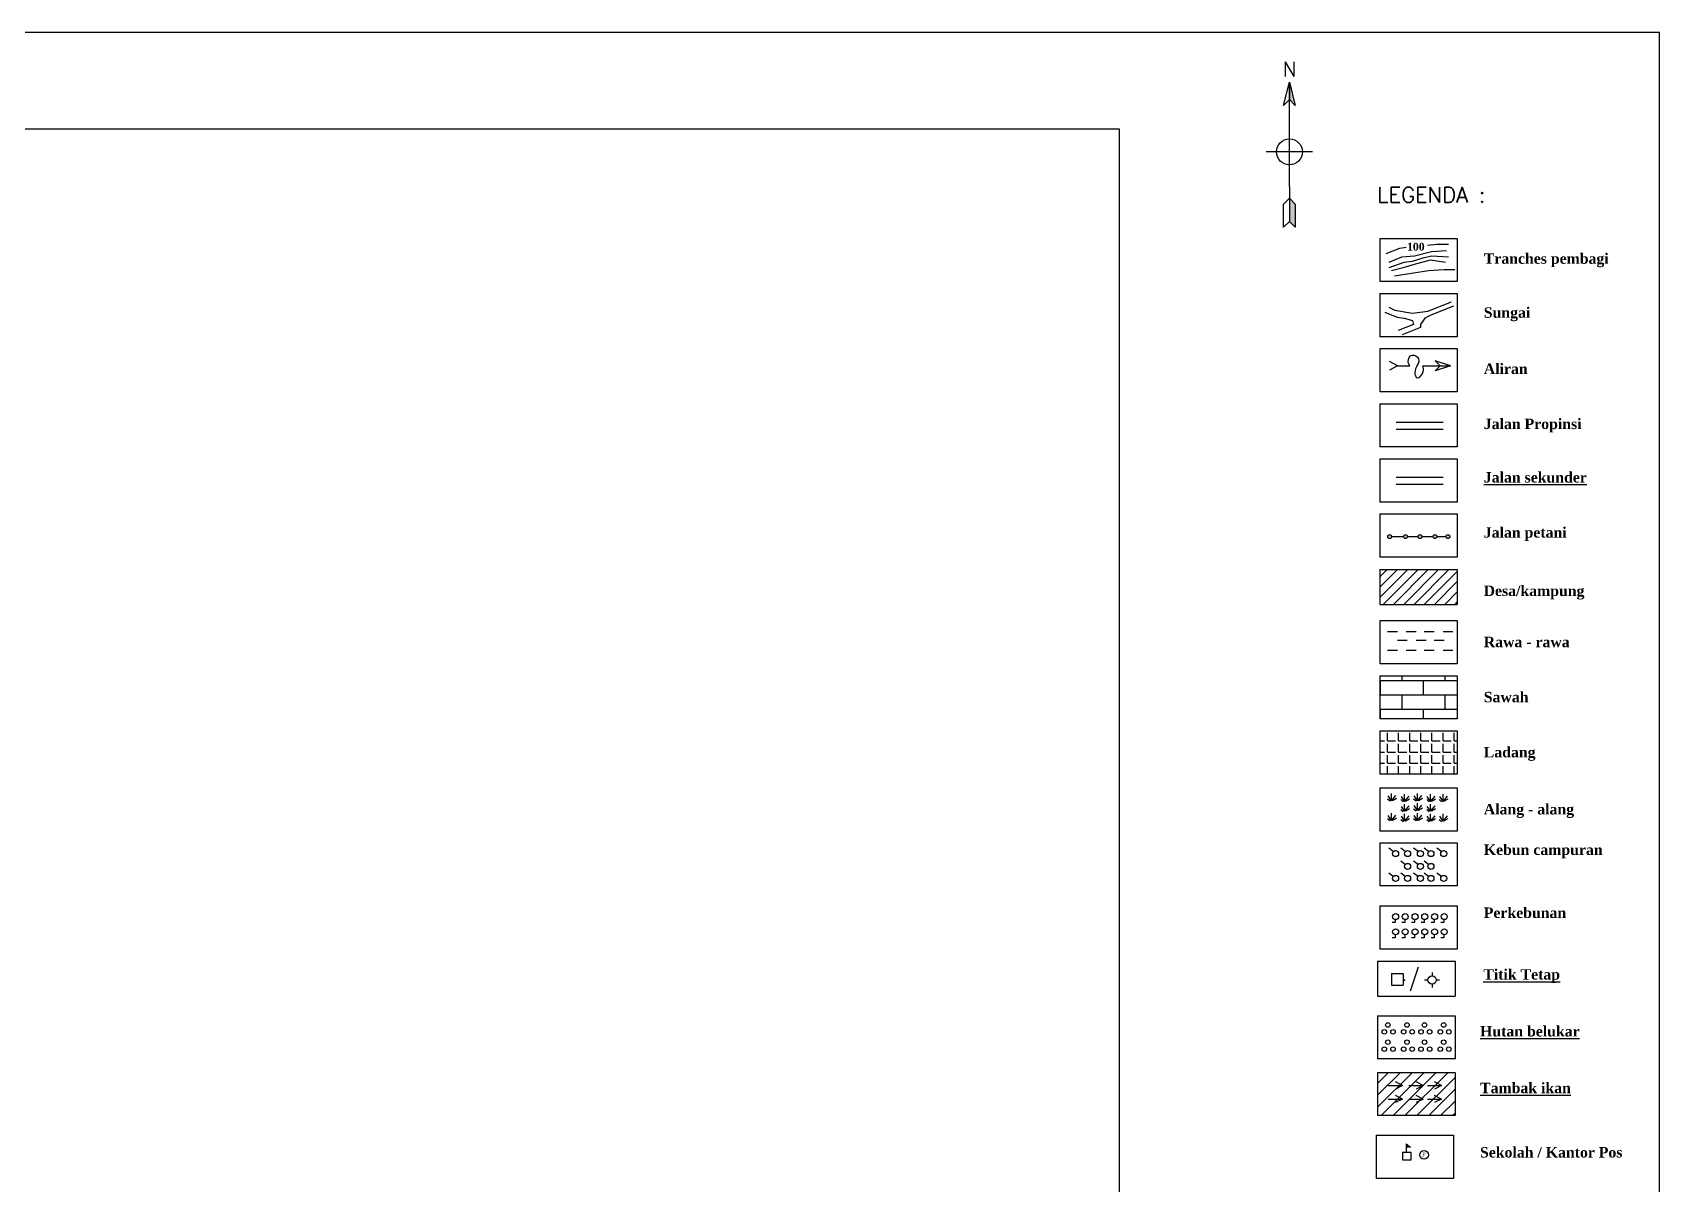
# Model space of a CAD drawing. Header units: metres. Extents: x 511779 to 512620, y 196282 to 196876.
# Drawn here: x 512199.6 to 512620.1, y 196578.6 to 196876.3 of the extents above; entities that cross this region are included whole.
import ezdxf
from ezdxf.enums import TextEntityAlignment as Align

# ---------------------------------------------------------------- set-up
doc = ezdxf.new("R2010")
doc.units = ezdxf.units.M
doc.header["$MEASUREMENT"] = 0
doc.header["$PDSIZE"] = 0.1
doc.linetypes.add('DASHDOT', pattern=[1, 0.5, -0.25, 0, -0.25])
for name, color, linetype in [('KOP', 7, 'CONTINUOUS'), ('legenda', 7, 'CONTINUOUS'), ('LINE', 7, 'CONTINUOUS')]:
    doc.layers.add(name, color=color, linetype=linetype)
doc.styles.get("Standard").update_dxf_attribs({"font": 'Simplex.shx'})

msp = doc.modelspace()

# ---------------------------------------------------------------- hatches: boundary and pattern name
at = {"layer": 'KOP', "linetype": 'Continuous'}
h = msp.add_hatch(dxfattribs=at)
h.set_pattern_fill('ANSI31', color=73, scale=15, style=0)
h.set_pattern_definition([(45, (561887.7334, 206390.8655), (-1.325825215, 1.325825215), [])])
h.paths.add_polyline_path([(512567.86, 196728.51), (512567.86, 196737.51), (512547.86, 196737.51), (512547.86, 196728.51)])
at = {"layer": 'legenda', "ltscale": 30}
h = msp.add_hatch(color=3, dxfattribs=at)
h.paths.add_polyline_path([(512549.9, 196746.02, 1), (512550.89, 196746.02, 1)])
h.paths.add_polyline_path([(512554.99, 196746.02, 1), (512553.99, 196746.02, 1)])
h.paths.add_polyline_path([(512558.73, 196746.02, 1), (512557.73, 196746.02, 1)])
h.paths.add_polyline_path([(512561.59, 196746.02, 1), (512562.59, 196746.02, 1)])
h.paths.add_polyline_path([(512564.95, 196746.02, 1), (512565.95, 196746.02, 1)])
h = msp.add_hatch(dxfattribs=at)
h.set_pattern_fill('AR-BRSTD', color=2, scale=0.054771, style=0)
h.set_pattern_definition([(0, (500644.9706, 182372.202), (0, 3.7103124), []), (90, (500644.9706, 182372.202), (-5.564773, 3.7103124), [3.7103124, -3.7103124])])
h.paths.add_polyline_path([(512567.86, 196698.91), (512567.86, 196710.07), (512547.86, 196710.07), (512547.86, 196698.91)])
h = msp.add_hatch(dxfattribs=at)
h.set_pattern_fill('ANGLE', color=2, scale=0.410785, style=0)
h.set_pattern_definition([(0, (500644.9706, 182372.356), (0, 2.86933606), [2.08678986, -0.7825462]), (90, (500644.9706, 182372.356), (-2.86933606, 2e-16), [2.08678986, -0.7825462])])
h.paths.add_polyline_path([(512547.86, 196695.83), (512547.86, 196684.67), (512567.86, 196684.67), (512567.86, 196695.83)])
h = msp.add_hatch(dxfattribs=at)
h.set_pattern_fill('LINE', color=2, scale=0.684642, angle=45, style=0)
h.set_pattern_definition([(45, (500644.39, 182411.5915), (-1.5370659, 1.5370659), [])])
h.paths.add_polyline_path([(512547.28, 196607.55), (512547.28, 196596.39), (512567.28, 196596.39), (512567.28, 196607.55)])
msp.add_hatch(color=3, dxfattribs=at).paths.add_polyline_path([(512555.81, 196588.21), (512554.68, 196589.07), (512554.68, 196588.15)])

# ---------------------------------------------------------------- linework, layer by layer
at = {"layer": 'KOP', "color": 76, "linetype": 'Continuous'}
for p, q in [((511845.6, 196851.45), (512480.49, 196851.45)), ((512480.49, 196851.45), (512480.49, 196348.26))]:
    msp.add_line(p, q, dxfattribs=at)
at = {"layer": 'KOP', "color": 3, "linetype": 'Continuous'}
msp.add_line((512547.86, 196808.84), (512567.86, 196808.84), dxfattribs=at)
at = {"layer": 'KOP', "color": 77, "linetype": 'Continuous'}
for p, q in [((512552.4, 196790.17), (512550.39, 196791.31)), ((512552.4, 196790.17), (512550.39, 196789.04)), ((512552.4, 196790.17), (512555.61, 196790.17)), ((512558.95, 196790.17), (512566.12, 196790.17))]:
    msp.add_line(p, q, dxfattribs=at)
at = {"layer": 'KOP', "color": 73, "linetype": 'Continuous'}
for p, q in [((512547.86, 196737.51), (512547.86, 196728.51)), ((512547.86, 196737.51), (512567.86, 196737.51)), ((512567.86, 196737.51), (512567.86, 196728.51)), ((512547.86, 196728.51), (512567.86, 196728.51)), ((512547.28, 196636.26), (512547.28, 196627.26)), ((512547.28, 196636.26), (512567.28, 196636.26)), ((512567.28, 196636.26), (512567.28, 196627.26)), ((512559.43, 196631.44), (512560.29, 196631.44)), ((512561.37, 196633.34), (512561.37, 196632.52)), ((512561.37, 196630.36), (512561.37, 196629.5)), ((512562.45, 196631.44), (512563.28, 196631.44)), ((512547.28, 196627.26), (512567.28, 196627.26))]:
    msp.add_line(p, q, dxfattribs=at)
at = {"layer": 'KOP', "color": 71}
msp.add_lwpolyline([(511779.12, 196282.3), (512620.12, 196282.3), (512620.12, 196876.3), (511779.12, 196876.3)], close=True, dxfattribs=at)
at = {"layer": 'KOP', "color": 76, "linetype": 'Continuous'}
msp.add_lwpolyline([(512408.77, 196348.26), (511845.6, 196348.26), (511845.6, 196851.45), (512408.77, 196851.45)], dxfattribs=at)
at = {"layer": 'KOP', "color": 77, "linetype": 'Continuous'}
for points in [[(512566.12, 196790.17), (512562.17, 196791.49), (512563.48, 196790.17)], [(512566.12, 196790.17), (512562.17, 196788.86), (512563.48, 196790.17)]]:
    msp.add_lwpolyline(points, dxfattribs=at)
at = {"layer": 'KOP', "color": 73}
for points in [[(512550.87, 196633.09), (512553.87, 196633.09)], [(512550.87, 196633.09), (512550.87, 196630.09)], [(512550.87, 196630.09), (512553.87, 196630.09)], [(512553.87, 196633.09), (512553.87, 196630.09)]]:
    msp.add_lwpolyline(points, dxfattribs=at)
at = {"layer": 'KOP', "color": 73, "linetype": 'Continuous'}
msp.add_circle((512561.37, 196631.44), 1.08, dxfattribs=at)
at = {"layer": 'KOP', "color": 77, "linetype": 'Continuous'}
msp.add_spline([(512555.61, 196790.17), (512555.16, 196791.31), (512556.19, 196792.92), (512557.83, 196791.99), (512556.89, 196788.36), (512557.48, 196787.07), (512559.06, 196788.65), (512558.95, 196790.17)], degree=3, dxfattribs=at)
at = {"layer": 'KOP', "color": 76}
msp.add_point((512554.24, 196631.38), dxfattribs=at)
at = {"layer": 'legenda', "color": 3, "ltscale": 30}
for p, q in [((512567.86, 196823.08), (512567.86, 196811.93)), ((512567.86, 196808.84), (512567.86, 196797.68)), ((512567.86, 196794.6), (512567.86, 196783.44)), ((512567.86, 196780.36), (512567.86, 196769.2)), ((512567.86, 196766.12), (512567.86, 196754.96)), ((512567.86, 196751.88), (512567.86, 196740.72)), ((512567.86, 196724.31), (512567.86, 196713.15)), ((512567.86, 196710.07), (512567.86, 196698.91)), ((512567.86, 196695.83), (512567.86, 196684.67)), ((512567.86, 196681.08), (512567.86, 196669.92)), ((512567.86, 196666.89), (512567.86, 196655.73)), ((512567.86, 196650.6), (512567.86, 196639.44)), ((512567.28, 196622.2), (512567.28, 196611.04)), ((512567.28, 196607.55), (512567.28, 196596.39)), ((512566.88, 196591.29), (512566.88, 196580.13))]:
    msp.add_line(p, q, dxfattribs=at)
for points in [[(512547.86, 196823.08), (512567.86, 196823.08)], [(512547.86, 196823.08), (512547.86, 196811.93)], [(512567.86, 196811.93), (512547.86, 196811.93)], [(512547.86, 196808.84), (512547.86, 196797.68)], [(512550.16, 196805.35), (512551.76, 196804.56), (512556.27, 196803.76), (512560.25, 196804.29), (512566.36, 196806.68)], [(512549.1, 196804.03), (512552.29, 196802.7), (512554.15, 196802.44), (512556.27, 196801.91), (512556.53, 196800.85), (512552.55, 196799.26)], [(512566.89, 196805.62), (512561.05, 196803.23), (512559.45, 196802.44), (512558.39, 196800.85), (512558.39, 196800.05), (512553.61, 196798.2)], [(512567.86, 196797.68), (512547.86, 196797.68)], [(512547.86, 196794.6), (512567.86, 196794.6)], [(512547.86, 196794.6), (512547.86, 196783.44)], [(512567.86, 196783.44), (512547.86, 196783.44)], [(512547.86, 196780.36), (512567.86, 196780.36)], [(512547.86, 196780.36), (512547.86, 196769.2)], [(512567.86, 196769.2), (512547.86, 196769.2)], [(512547.86, 196766.12), (512567.86, 196766.12)], [(512547.86, 196766.12), (512547.86, 196754.96)], [(512567.86, 196754.96), (512547.86, 196754.96)], [(512547.86, 196751.88), (512567.86, 196751.88)], [(512547.86, 196751.88), (512547.86, 196740.72)], [(512550.89, 196746.02), (512553.99, 196746.02)], [(512554.99, 196746.02), (512557.73, 196746.02)], [(512558.73, 196746.02), (512561.59, 196746.02)], [(512562.59, 196746.02), (512564.95, 196746.02)], [(512567.86, 196740.72), (512547.86, 196740.72)], [(512547.86, 196724.31), (512567.86, 196724.31)], [(512547.86, 196724.31), (512547.86, 196713.15)], [(512567.86, 196713.15), (512547.86, 196713.15)], [(512547.86, 196710.07), (512567.86, 196710.07)], [(512547.86, 196710.07), (512547.86, 196698.91)], [(512567.86, 196698.91), (512547.86, 196698.91)], [(512547.86, 196695.83), (512567.86, 196695.83)], [(512547.86, 196695.83), (512547.86, 196684.67)], [(512567.86, 196684.67), (512547.86, 196684.67)], [(512547.86, 196681.08), (512567.86, 196681.08)], [(512547.86, 196681.08), (512547.86, 196669.92)], [(512567.86, 196669.92), (512547.86, 196669.92)], [(512547.86, 196666.89), (512567.86, 196666.89)], [(512547.86, 196666.89), (512547.86, 196655.73)], [(512567.86, 196655.73), (512547.86, 196655.73)], [(512547.86, 196650.6), (512567.86, 196650.6)], [(512547.86, 196650.6), (512547.86, 196639.44)], [(512567.86, 196639.44), (512547.86, 196639.44)], [(512557.78, 196634.77), (512555.7, 196628.56)], [(512547.28, 196622.2), (512567.28, 196622.2)], [(512547.28, 196622.2), (512547.28, 196611.04)], [(512567.28, 196611.04), (512547.28, 196611.04)], [(512547.28, 196607.55), (512567.28, 196607.55)], [(512547.28, 196607.55), (512547.28, 196596.39)], [(512567.28, 196596.39), (512547.28, 196596.39)], [(512546.88, 196591.29), (512566.88, 196591.29)], [(512546.88, 196591.29), (512546.88, 196580.13)], [(512554.68, 196589.07), (512554.68, 196586.86)], [(512554.68, 196589.07), (512555.81, 196588.21), (512554.68, 196588.15)], [(512566.88, 196580.13), (512546.88, 196580.13)]]:
    msp.add_lwpolyline(points, dxfattribs=at)
at = {"layer": 'legenda', "color": 2, "lineweight": 30, "ltscale": 30}
for points in [[(512549.47, 196819.16), (512553.02, 196820.53), (512554.67, 196820.8)], [(512560.14, 196821.35), (512562.6, 196821.62), (512565.61, 196821.62)], [(512551.66, 196813.42), (512560.41, 196814.79), (512564.52, 196815.06), (512567.25, 196815.06)]]:
    msp.add_lwpolyline(points, dxfattribs=at)
at = {"layer": 'legenda', "color": 2, "ltscale": 30}
for points in [[(512550.29, 196816.97), (512553.57, 196818.34), (512556.85, 196818.61), (512561.23, 196819.71), (512565.06, 196819.98)], [(512550.29, 196815.61), (512554.12, 196816.97), (512556.31, 196817.25), (512559.04, 196818.07), (512561.23, 196818.61), (512565.61, 196818.34)], [(512550.83, 196814.79), (512553.84, 196815.61), (512556.85, 196816.43), (512560.96, 196817.52), (512564.79, 196816.97)], [(512549.82, 196721.54), (512552.39, 196721.54)], [(512552.39, 196719.24), (512554.95, 196719.24)], [(512554.69, 196721.54), (512557.26, 196721.54)], [(512557.26, 196719.24), (512559.83, 196719.24)], [(512559.31, 196721.54), (512561.88, 196721.54)], [(512561.88, 196719.24), (512564.44, 196719.24)], [(512564.19, 196721.54), (512566.75, 196721.54)], [(512549.82, 196716.67), (512552.39, 196716.67)], [(512554.69, 196716.67), (512557.26, 196716.67)], [(512559.31, 196716.67), (512561.88, 196716.67)], [(512564.19, 196716.67), (512566.75, 196716.67)], [(512549.87, 196678.23), (512550.51, 196677.7)], [(512549.95, 196679.01), (512550.79, 196677.74)], [(512550.78, 196679.62), (512550.78, 196678.04)], [(512551.94, 196679.12), (512550.78, 196677.74)], [(512551.1, 196677.83), (512552.16, 196678.46)], [(512553.25, 196678.04), (512553.88, 196677.51)], [(512553.33, 196678.82), (512554.17, 196677.55)], [(512553.33, 196676.3), (512554.17, 196675.03)], [(512554.15, 196679.43), (512554.15, 196677.85)], [(512554.15, 196676.91), (512554.15, 196675.33)], [(512555.32, 196678.93), (512554.16, 196677.55)], [(512555.32, 196676.41), (512554.16, 196675.03)], [(512554.48, 196677.64), (512555.54, 196678.27)], [(512556.58, 196678.23), (512557.22, 196677.7)], [(512556.66, 196679.01), (512557.5, 196677.74)], [(512556.66, 196676.49), (512557.5, 196675.22)], [(512557.49, 196679.62), (512557.49, 196678.04)], [(512558.66, 196679.12), (512557.49, 196677.74)], [(512557.49, 196677.1), (512557.49, 196675.52)], [(512558.66, 196676.6), (512557.49, 196675.22)], [(512557.81, 196677.83), (512558.87, 196678.46)], [(512559.96, 196678.04), (512560.6, 196677.51)], [(512560.04, 196678.82), (512560.88, 196677.55)], [(512560.04, 196676.3), (512560.88, 196675.03)], [(512560.87, 196679.43), (512560.87, 196677.85)], [(512562.03, 196678.93), (512560.87, 196677.55)], [(512560.87, 196676.91), (512560.87, 196675.33)], [(512562.03, 196676.41), (512560.87, 196675.03)], [(512561.19, 196677.64), (512562.25, 196678.27)], [(512563.2, 196678.04), (512563.83, 196677.51)], [(512563.27, 196678.82), (512564.12, 196677.55)], [(512564.1, 196679.43), (512564.1, 196677.85)], [(512565.27, 196678.93), (512564.11, 196677.55)], [(512564.42, 196677.64), (512565.48, 196678.27)], [(512549.87, 196673.14), (512550.51, 196672.61)], [(512549.95, 196673.93), (512550.79, 196672.66)], [(512550.78, 196674.54), (512550.78, 196672.95)], [(512551.94, 196674.03), (512550.78, 196672.66)], [(512551.1, 196672.74), (512552.16, 196673.38)], [(512553.25, 196675.52), (512553.88, 196674.99)], [(512553.25, 196672.95), (512553.88, 196672.42)], [(512553.33, 196673.74), (512554.17, 196672.47)], [(512554.15, 196674.35), (512554.15, 196672.76)], [(512555.32, 196673.84), (512554.16, 196672.47)], [(512554.48, 196675.12), (512555.54, 196675.75)], [(512554.48, 196672.55), (512555.54, 196673.19)], [(512556.58, 196675.71), (512557.22, 196675.18)], [(512556.58, 196673.14), (512557.22, 196672.61)], [(512556.66, 196673.93), (512557.5, 196672.66)], [(512557.49, 196674.54), (512557.49, 196672.95)], [(512558.66, 196674.03), (512557.49, 196672.66)], [(512557.81, 196675.31), (512558.87, 196675.94)], [(512557.81, 196672.74), (512558.87, 196673.38)], [(512559.96, 196675.52), (512560.6, 196674.99)], [(512559.96, 196672.95), (512560.6, 196672.42)], [(512560.04, 196673.74), (512560.88, 196672.47)], [(512560.87, 196674.35), (512560.87, 196672.76)], [(512562.03, 196673.84), (512560.87, 196672.47)], [(512561.19, 196675.12), (512562.25, 196675.75)], [(512561.19, 196672.55), (512562.25, 196673.19)], [(512563.2, 196672.95), (512563.83, 196672.42)], [(512563.27, 196673.74), (512564.12, 196672.47)], [(512564.1, 196674.35), (512564.1, 196672.76)], [(512565.27, 196673.84), (512564.11, 196672.47)], [(512564.42, 196672.55), (512565.48, 196673.19)], [(512551.32, 196664.6), (512550.17, 196665.46)], [(512554.43, 196664.6), (512553.28, 196665.46)], [(512557.74, 196664.6), (512556.58, 196665.46)], [(512560.46, 196664.6), (512559.31, 196665.46)], [(512563.77, 196664.6), (512562.61, 196665.46)], [(512554.43, 196661.3), (512553.28, 196662.16)], [(512557.74, 196661.3), (512556.58, 196662.16)], [(512560.46, 196661.3), (512559.31, 196662.16)], [(512551.32, 196658.19), (512550.17, 196659.05)], [(512554.43, 196658.19), (512553.28, 196659.05)], [(512557.74, 196658.19), (512556.58, 196659.05)], [(512560.46, 196658.19), (512559.31, 196659.05)], [(512563.77, 196658.19), (512562.61, 196659.05)], [(512551.8, 196647.05), (512551.8, 196646.31), (512551.02, 196646.31)], [(512554.28, 196647.05), (512554.28, 196646.31), (512553.5, 196646.31)], [(512556.84, 196647.05), (512556.84, 196646.31), (512556.07, 196646.31)], [(512559.33, 196647.05), (512559.33, 196646.31), (512558.55, 196646.31)], [(512561.89, 196647.05), (512561.89, 196646.31), (512561.11, 196646.31)], [(512564.37, 196647.05), (512564.37, 196646.31), (512563.6, 196646.31)], [(512551.8, 196643.11), (512551.8, 196642.37), (512551.02, 196642.37)], [(512554.28, 196643.11), (512554.28, 196642.37), (512553.5, 196642.37)], [(512556.84, 196643.11), (512556.84, 196642.37), (512556.07, 196642.37)], [(512559.33, 196643.11), (512559.33, 196642.37), (512558.55, 196642.37)], [(512561.89, 196643.11), (512561.89, 196642.37), (512561.11, 196642.37)], [(512564.37, 196643.11), (512564.37, 196642.37), (512563.6, 196642.37)], [(512553.71, 196604.15), (512551.87, 196605.07)], [(512559.03, 196604.15), (512557.2, 196605.07)], [(512563.81, 196604.15), (512561.97, 196605.07)], [(512550.04, 196604.15), (512553.71, 196604.15)], [(512550.04, 196600.67), (512553.71, 196600.67)], [(512553.71, 196604.15), (512551.87, 196603.23)], [(512553.71, 196600.67), (512551.87, 196601.58)], [(512553.71, 196600.67), (512551.87, 196599.75)], [(512555.36, 196604.15), (512559.03, 196604.15)], [(512555.36, 196600.67), (512559.03, 196600.67)], [(512559.03, 196604.15), (512557.2, 196603.23)], [(512559.03, 196600.67), (512557.2, 196601.58)], [(512559.03, 196600.67), (512557.2, 196599.75)], [(512560.14, 196604.15), (512563.81, 196604.15)], [(512560.14, 196600.67), (512563.81, 196600.67)], [(512563.81, 196604.15), (512561.97, 196603.23)], [(512563.81, 196600.67), (512561.97, 196601.58)], [(512563.81, 196600.67), (512561.97, 196599.75)]]:
    msp.add_lwpolyline(points, dxfattribs=at)
at = {"layer": 'legenda', "color": 5, "ltscale": 30}
for points in [[(512552.08, 196775.6), (512564.25, 196775.6)], [(512552.08, 196773.82), (512564.25, 196773.82)]]:
    msp.add_lwpolyline(points, dxfattribs=at)
at = {"layer": 'legenda', "color": 3, "linetype": 'DASHDOT', "ltscale": 30}
for points in [[(512552.08, 196761.36), (512564.25, 196761.36)], [(512552.08, 196759.58), (512564.25, 196759.58)]]:
    msp.add_lwpolyline(points, dxfattribs=at)
at = {"layer": 'legenda', "color": 3, "ltscale": 30}
msp.add_lwpolyline([(512555.91, 196586.86), (512553.74, 196586.86), (512553.74, 196584.96), (512555.91, 196584.96)], close=True, dxfattribs=at)
for centre, radius in [((512550.4, 196746.02), 0.499), ((512554.49, 196746.02), 0.499), ((512558.23, 196746.02), 0.499), ((512562.09, 196746.02), 0.499), ((512565.45, 196746.02), 0.499), ((512559.27, 196586.25), 1.12)]:
    msp.add_circle(centre, radius, dxfattribs=at)
at = {"layer": 'legenda', "color": 2, "ltscale": 30}
for centre, radius in [((512551.92, 196664.1), 0.777), ((512555.03, 196664.1), 0.777), ((512558.33, 196664.1), 0.777), ((512561.06, 196664.1), 0.777), ((512564.36, 196664.1), 0.777), ((512555.03, 196660.8), 0.777), ((512558.33, 196660.8), 0.777), ((512561.06, 196660.8), 0.777), ((512551.92, 196657.69), 0.777), ((512555.03, 196657.69), 0.777), ((512558.33, 196657.69), 0.777), ((512561.06, 196657.69), 0.777), ((512564.36, 196657.69), 0.777), ((512551.92, 196647.82), 0.777), ((512554.4, 196647.82), 0.777), ((512556.96, 196647.82), 0.777), ((512559.45, 196647.82), 0.777), ((512562.01, 196647.82), 0.777), ((512564.49, 196647.82), 0.777), ((512551.92, 196643.88), 0.777), ((512554.4, 196643.88), 0.777), ((512556.96, 196643.88), 0.777), ((512559.45, 196643.88), 0.777), ((512562.01, 196643.88), 0.777), ((512564.49, 196643.88), 0.777), ((512549.03, 196618.02), 0.583), ((512549.92, 196619.8), 0.583), ((512551.25, 196618.02), 0.583), ((512554, 196618.02), 0.583), ((512554.89, 196619.8), 0.583), ((512556.22, 196618.02), 0.583), ((512558.5, 196618.02), 0.583), ((512559.39, 196619.8), 0.583), ((512560.72, 196618.02), 0.583), ((512563.47, 196618.02), 0.583), ((512564.36, 196619.8), 0.583), ((512565.69, 196618.02), 0.583), ((512549.03, 196613.57), 0.583), ((512549.92, 196615.35), 0.583), ((512551.25, 196613.57), 0.583), ((512554, 196613.57), 0.583), ((512554.89, 196615.35), 0.583), ((512556.22, 196613.57), 0.583), ((512558.5, 196613.57), 0.583), ((512559.39, 196615.35), 0.583), ((512560.72, 196613.57), 0.583), ((512563.47, 196613.57), 0.583), ((512564.36, 196615.35), 0.583), ((512565.69, 196613.57), 0.583)]:
    msp.add_circle(centre, radius, dxfattribs=at)
at = {"layer": 'LINE', "color": 4, "linetype": 'Continuous'}
for p, q in [((512522.99, 196857.46), (512524.49, 196863.46)), ((512524.49, 196863.46), (512525.99, 196857.46)), ((512524.49, 196863.46), (512524.49, 196858.96)), ((512524.49, 196836.46), (512524.49, 196863.46)), ((512524.49, 196858.96), (512522.99, 196857.46)), ((512525.99, 196857.46), (512524.49, 196858.96)), ((512530.49, 196845.46), (512518.49, 196845.46)), ((512524.49, 196836.46), (512524.49, 196827.46)), ((512522.99, 196831.96), (512524.49, 196833.46)), ((512522.99, 196825.96), (512522.99, 196831.96)), ((512524.49, 196833.46), (512525.99, 196831.96)), ((512525.99, 196831.96), (512525.99, 196825.96)), ((512524.49, 196827.46), (512522.99, 196825.96)), ((512525.99, 196825.96), (512524.49, 196827.46))]:
    msp.add_line(p, q, dxfattribs=at)
msp.add_circle((512524.49, 196845.46), 3.35, dxfattribs=at)
for points in [[(512525.99, 196857.46), (512524.49, 196858.96), (512524.49, 196863.46)], [(512525.99, 196825.96), (512524.49, 196827.46), (512525.99, 196831.96), (512524.49, 196833.46)]]:
    msp.add_solid(points, dxfattribs=at)

# ---------------------------------------------------------------- texts
at = {"layer": 'KOP', "color": 75, "linetype": 'Continuous'}
msp.add_text('LEGENDA :', height=4, dxfattribs=at).set_placement((512547.18, 196832.36))
at = {"layer": 'legenda', "color": 2, "ltscale": 30, "insert": (512554.87, 196821.96), "char_height": 2.013, "width": 28.6217, "attachment_point": 1}
msp.add_mtext('{\\fTimes New Roman|b1|i0|c0|p18;100}', dxfattribs=at)
at = {"layer": 'legenda', "color": 3, "ltscale": 30, "attachment_point": 1}
for s, insert, char_height, width in [('{\\fTimes New Roman|b1|i0|c0|p18;Tranches pembagi}', (512574.72, 196819.24), 2.7, 40), ('{\\fTimes New Roman|b1|i0|c0|p18;Sungai}', (512574.72, 196805.29), 2.7, 40), ('{\\fTimes New Roman|b1|i0|c0|p18;Aliran}', (512574.72, 196790.76), 2.7, 40), ('{\\fTimes New Roman|b1|i0|c0|p18;Jalan Propinsi}', (512574.72, 196776.52), 2.7, 40), ('{\\fTimes New Roman|b1|i0|c0|p18;\\LJalan sekunder}', (512574.72, 196762.7), 2.7, 40), ('{\\fTimes New Roman|b1|i0|c0|p18;Jalan petani}', (512574.72, 196748.46), 2.7, 40), ('{\\fTimes New Roman|b1|i0|c0|p18;Desa/kampung}', (512574.67, 196733.37), 2.7, 40), ('{\\fTimes New Roman|b1|i0|c0|p18;Rawa - rawa}', (512574.72, 196720.15), 2.7, 40), ('{\\fTimes New Roman|b1|i0|c0|p18;Sawah}', (512574.72, 196705.91), 2.7, 40), ('{\\fTimes New Roman|b1|i0|c0|p18;Ladang}', (512574.72, 196691.67), 2.7, 40), ('{\\fTimes New Roman|b1|i0|c0|p18;Alang - alang}', (512574.72, 196676.92), 2.7, 40), ('{\\fTimes New Roman|b1|i0|c0|p18;Kebun campuran}', (512574.72, 196666.46), 2.7, 40), ('{\\fTimes New Roman|b1|i0|c0|p18;Perkebunan}', (512574.72, 196650.17), 2.7, 40), ('{\\fTimes New Roman|b1|i0|c0|p18;\\LTitik Tetap}', (512574.59, 196634.23), 2.7, 40), ('{\\fTimes New Roman|b1|i0|c0|p18;\\LHutan belukar}', (512573.77, 196619.53), 2.7, 40), ('{\\fTimes New Roman|b1|i0|c0|p18;\\LTambak ikan}', (512573.77, 196604.88), 2.7, 40), ('{\\fTimes New Roman|b1|i0|c0|p18;Sekolah / Kantor Pos}', (512573.74, 196588.25), 2.7, 40), ('{\\fTimes New Roman|b0|i1|c0|p18;P}', (512558.85, 196586.79), 0.8946, 12.7208)]:
    msp.add_mtext(s, dxfattribs=dict(at, insert=insert, char_height=char_height, width=width))
at = {"layer": 'LINE', "color": 4, "linetype": 'Continuous'}
msp.add_text('N', height=3.75, dxfattribs=at).set_placement((512524.49, 196864.96), align=Align.CENTER)

doc.saveas('drawing.dxf')
